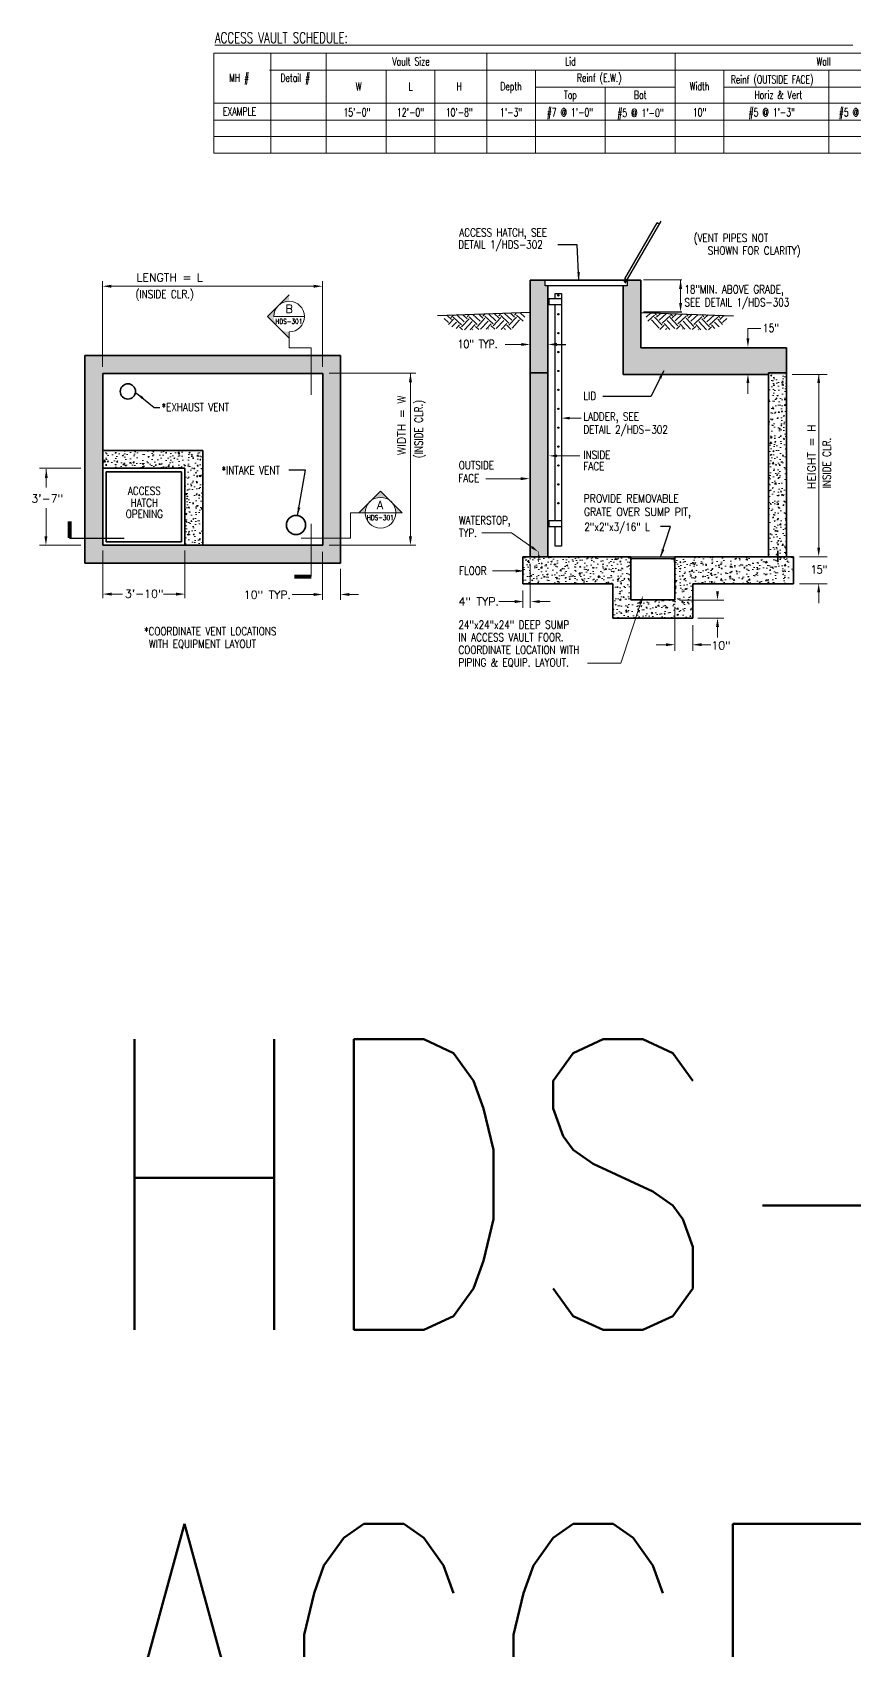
# Model space of a CAD drawing. Header units: inches. Extents: x -154 to 4403, y -620 to 1083.
# Drawn here: x 1966.9 to 2081.8, y 419.7 to 645.9 of the extents above; entities that cross this region are included whole.
import ezdxf
from ezdxf.enums import TextEntityAlignment as Align

# ---------------------------------------------------------------- set-up
doc = ezdxf.new("R2010")
doc.units = ezdxf.units.IN
doc.header["$MEASUREMENT"] = 0
for name, color, linetype in [('FH-TITLE', 151, 'Continuous'), ('HATCH1', 1, 'Continuous'), ('MU-DIMS', 7, 'Continuous'), ('MU-PART-NUMB', 7, 'Continuous'), ('MU-SCHD', 7, 'Continuous'), ('S-DETL-METL-LT', 7, 'Continuous'), ('S-DIMS', 141, 'Continuous')]:
    doc.layers.add(name, color=color, linetype=linetype)
for name, color, linetype, lineweight in [('S-CONC-HTCH', 251, 'Continuous', 15), ('S-DETL-CONC', 7, 'Continuous', 35), ('Text', 7, 'Continuous', 15)]:
    doc.layers.add(name, color=color, linetype=linetype, lineweight=lineweight)
doc.styles.add('3_32', font='romans.shx', dxfattribs={"width": 0.8})
doc.styles.add('RomanS', font='romans.shx')
doc.dimstyles.new('CEI1$7', dxfattribs={"dimtxt": 3, "dimasz": 5, "dimexe": 0.75, "dimexo": 1.5, "dimgap": 2, "dimtad": 1, "dimdec": 0, "dimzin": 3, "dimdsep": 46, "dimtxsty": 'RomanS', "dimcen": 0.09375, "dimdle": 0.03125, "dimclrd": 1, "dimclre": 256, "dimclrt": 2, "dimadec": 0, "dimazin": 0, "dimtfac": 1, "dimtdec": 0, "dimtmove": 0, "dimatfit": 3, "dimfxl": 0.75, "dimfrac": 2, "dimtolj": 1, "dimtzin": 0, "dimarcsym": 0})
pattern_1 = [(49.99999999999999, (1948.875881719612, 547.9632708519574), (1.793150456501884, -0.1568803374564878), [0.1875, -2.0625]), (355, (1948.875881719612, 547.9632708519574), (-0.3468783340325, 1.88048033425003), [0.15, -1.65]), (100.4514, (1949.025310919612, 547.9501975019574), (1.446273454285054, 1.723598855152384), [0.1593504749999999, -1.752855279999999]), (46.18420000000001, (1948.875881719612, 548.4632708519574), (2.668102621564111, -0.4137975358225452), [0.28125, -3.09375]), (96.6356, (1949.098223582112, 548.4287875844575), (2.336656763871758, 2.435294677251104), [0.2390257199999999, -2.629282499999999]), (351.1842, (1948.875881719612, 548.4632708519574), (2.336654862834068, 2.435296502313312), [0.225, -2.475]), (21, (1949.125881719612, 548.3382708519574), (1.492267630296154, -1.006547226663347), [0.1875, -2.0625]), (326.0000000000001, (1949.125881719612, 548.3382708519574), (0.6082883298039543, 1.812875112617133), [0.15, -1.65]), (71.4514, (1949.250237302113, 548.2543918369574), (2.100556571453725, 0.806326241774881), [0.159350475, -1.75285528]), (37.50000000000001, (1948.875881719612, 547.9632708519574), (0.03039963829322667, 0.8322346345782787), [0, -1.63, 0, -1.675, 0, -1.65625]), (7.499999999999999, (1948.875881719612, 547.9632708519574), (0.6576738436053715, 0.9860292797059006), [0, -0.955, 0, -1.5925, 0, -0.63125]), (327.5, (1948.318381719612, 547.9632708519574), (1.334556090431023, -0.0563871793359495), [0, -0.625, 0, -1.95, 0, -2.5875]), (317.5, (1948.068381719612, 547.9632708519574), (1.457965423355966, 0.2502624558307941), [0, -0.8125, 0, -1.295, 0, -1.8375])]

msp = doc.modelspace()

# ---------------------------------------------------------------- hatches: boundary and pattern name
at = {"layer": 'HATCH1', "lineweight": 15}
h = msp.add_hatch(dxfattribs=at)
h.set_pattern_fill('EARTH', color=253, scale=6.25, angle=42.99999999999998, style=0)
h.set_pattern_definition([(137, (2210.081350302766, 487.5652594050428), (-0.07711772118230095, 2.208362596377608), [1.5625, -1.5625]), (137, (2210.480958716865, 487.9937869645853), (-0.07711772118230095, 2.208362596377608), [1.5625, -1.5625]), (137, (2210.880567130964, 488.4223145241277), (-0.07711772118230095, 2.208362596377608), [1.5625, -1.5625]), (47.00000000000006, (2210.870927415816, 488.698359848675), (2.208362596377607, 0.07711772118230094), [1.5625, -1.5625]), (47.00000000000006, (2210.442399856273, 489.0979682627741), (2.208362596377607, 0.07711772118230094), [1.5625, -1.5625]), (47.00000000000006, (2210.013872296731, 489.4975766768732), (2.208362596377607, 0.07711772118230094), [1.5625, -1.5625])])
edge = h.paths.add_edge_path()
edge.add_spline(control_points=[(2035.995373556882, 606.7092263888221), (2035.735937446187, 605.9743890437906), (2035.011115009026, 603.9213726232301), (2031.064389521039, 604.6524243840804), (2028.027306477505, 604.0912425494462), (2025.075512767004, 604.5784090859491), (2024.489676750443, 605.8746595582654), (2024.297122675812, 606.3007144663476)], knot_values=[0, 0, 0, 0, 8.530529807535478, 23.83291743317652, 38.16381270795857, 49.21320635414814, 54.62308039600936, 54.62308039600936, 54.62308039600936, 54.62308039600936], degree=3, periodic=0)
edge.add_line((2024.297122675812, 606.3007144663476), (2035.995373556882, 606.7092263888221))
h = msp.add_hatch(dxfattribs=at)
h.set_pattern_fill('EARTH', color=253, scale=6.25, angle=42.99999999999998, style=0)
h.set_pattern_definition([(42.99999999999998, (1878.365885489759, 487.5652594050428), (0.07711772118230095, 2.208362596377608), [1.5625, -1.5625]), (42.99999999999998, (1877.96627707566, 487.9937869645853), (0.07711772118230095, 2.208362596377608), [1.5625, -1.5625]), (42.99999999999998, (1877.566668661561, 488.4223145241277), (0.07711772118230095, 2.208362596377608), [1.5625, -1.5625]), (132.9999999999999, (1877.576308376709, 488.698359848675), (-2.208362596377607, 0.07711772118230094), [1.5625, -1.5625]), (132.9999999999999, (1878.004835936252, 489.0979682627741), (-2.208362596377607, 0.07711772118230094), [1.5625, -1.5625]), (132.9999999999999, (1878.433363495794, 489.4975766768732), (-2.208362596377607, 0.07711772118230094), [1.5625, -1.5625])])
edge = h.paths.add_edge_path()
edge.add_spline(control_points=[(2052.451862235643, 606.7092263888221), (2052.711298346338, 605.9743890437906), (2053.4361207835, 603.9213726232301), (2057.382846271486, 604.6524243840804), (2060.41992931502, 604.0912425494462), (2063.371723025521, 604.5784090859491), (2063.957559042082, 605.8746595582654), (2064.150113116713, 606.3007144663476)], knot_values=[0, 0, 0, 0, 8.530529807535478, 23.83291743317652, 38.16381270795857, 49.21320635414814, 54.62308039600936, 54.62308039600936, 54.62308039600936, 54.62308039600936], degree=3, periodic=0)
edge.add_line((2064.150113116713, 606.3007144663476), (2052.451862235643, 606.7092263888221))
at = {"layer": 'S-CONC-HTCH', "linetype": 'Continuous', "lineweight": 15}
h = msp.add_hatch(dxfattribs=at)
h.set_pattern_fill('AR-CONC', color=256, scale=0.25, style=0)
h.set_pattern_definition([(49.99999999999999, (1886.064910400532, 214.0927406073002), (1.793150456501883, -0.1568803374564878), [0.1875, -2.0625]), (355, (1886.064910400532, 214.0927406073002), (-0.3468783340325, 1.88048033425003), [0.15, -1.65]), (100.4514, (1886.214339600532, 214.0796672573002), (1.446273454285054, 1.723598855152384), [0.1593504749999999, -1.752855279999999]), (46.1842, (1886.064910400532, 214.5927406073002), (2.668102621564111, -0.4137975358225452), [0.28125, -3.09375]), (96.6356, (1886.287252263032, 214.5582573398003), (2.336656763871758, 2.435294677251104), [0.2390257199999999, -2.629282499999999]), (351.1842, (1886.064910400532, 214.5927406073002), (2.336654862834068, 2.435296502313312), [0.225, -2.475]), (21, (1886.314910400532, 214.4677406073002), (1.492267630296154, -1.006547226663347), [0.1875, -2.0625]), (326.0000000000001, (1886.314910400532, 214.4677406073002), (0.6082883298039543, 1.812875112617133), [0.15, -1.65]), (71.4514, (1886.439265983032, 214.3838615923003), (2.100556571453725, 0.8063262417748809), [0.159350475, -1.75285528]), (37.50000000000001, (1886.064910400532, 214.0927406073002), (0.03039963829322667, 0.8322346345782786), [0, -1.63, 0, -1.675, 0, -1.65625]), (7.499999999999999, (1886.064910400532, 214.0927406073002), (0.6576738436053715, 0.9860292797059006), [0, -0.955, 0, -1.5925, 0, -0.63125]), (327.5, (1885.507410400532, 214.0927406073002), (1.334556090431023, -0.05638717933594944), [0, -0.625, 0, -1.95, 0, -2.5875]), (317.5, (1885.257410400532, 214.0927406073002), (1.457965423355966, 0.2502624558307941), [0, -0.8125, 0, -1.295, 0, -1.8375])])
h.paths.add_polyline_path([(2051.973422173935, 611.2534970636007), (2050.027069293548, 611.2534970636005), (2050.027069293548, 610.4409970636007), (2049.473422173935, 610.4409970636007), (2049.473422173935, 598.0496593763926), (2072.289193133946, 598.0496593763926), (2072.289193133946, 601.7996593763926), (2051.973422173935, 601.7996593763926)])
h.paths.add_polyline_path([(2038.97381361859, 610.4409970636005), (2038.57381361859, 610.4409970636005), (2038.57381361859, 611.2534970636005), (2036.47381361859, 611.2534970636005), (2036.47381361859, 572.5692385810173), (2037.660072800137, 572.5692385810173), (2037.660072800137, 572.7893025424794), (2037.748098384729, 572.7893025424794), (2037.748098384729, 572.5692385810173), (2038.97381361859, 572.5692385810173)])
h = msp.add_hatch(dxfattribs=at)
h.set_pattern_fill('AR-CONC', color=256, scale=0.25, style=0)
h.set_pattern_definition([(49.99999999999999, (1943.717843507241, 550.8305439242798), (1.793150456501884, -0.1568803374564878), [0.1875, -2.0625]), (355, (1943.717843507241, 550.8305439242798), (-0.3468783340325, 1.88048033425003), [0.15, -1.65]), (100.4514, (1943.867272707241, 550.8174705742798), (1.446273454285054, 1.723598855152384), [0.1593504749999999, -1.752855279999999]), (46.18420000000001, (1943.717843507241, 551.3305439242798), (2.668102621564111, -0.4137975358225452), [0.28125, -3.09375]), (96.6356, (1943.940185369741, 551.2960606567799), (2.336656763871758, 2.435294677251104), [0.2390257199999999, -2.629282499999999]), (351.1842, (1943.717843507241, 551.3305439242798), (2.336654862834068, 2.435296502313312), [0.225, -2.475]), (21, (1943.967843507241, 551.2055439242798), (1.492267630296154, -1.006547226663347), [0.1875, -2.0625]), (326.0000000000001, (1943.967843507241, 551.2055439242798), (0.6082883298039543, 1.812875112617133), [0.15, -1.65]), (71.4514, (1944.092199089741, 551.1216649092798), (2.100556571453725, 0.806326241774881), [0.159350475, -1.75285528]), (37.50000000000001, (1943.717843507241, 550.8305439242798), (0.03039963829322667, 0.8322346345782787), [0, -1.63, 0, -1.675, 0, -1.65625]), (7.499999999999999, (1943.717843507241, 550.8305439242798), (0.6576738436053715, 0.9860292797059006), [0, -0.955, 0, -1.5925, 0, -0.63125]), (327.5, (1943.160343507241, 550.8305439242798), (1.334556090431023, -0.0563871793359495), [0, -0.625, 0, -1.95, 0, -2.5875]), (317.5, (1942.910343507241, 550.8305439242798), (1.457965423355966, 0.2502624558307941), [0, -0.8125, 0, -1.295, 0, -1.8375])])
h.paths.add_polyline_path([(2006.342843507241, 574.200359921583), (1976.746414014952, 574.200359921583), (1976.746414014952, 575.2055439242798), (1974.246414014998, 575.2055439242798), (1974.246414014998, 571.700359921583), (2006.342843507241, 571.700359921583)])
h.paths.add_polyline_path([(1976.746414014952, 582.2458983523352), (1976.746414014998, 598.200359921583), (2006.342843507241, 598.200359921583), (2006.342843507241, 600.700359921583), (1974.246414014998, 600.700359921583), (1974.246414014998, 575.2055439242798), (1976.746414014952, 575.2055439242798)])
h.paths.add_polyline_path([(2009.996414014998, 600.700359921583), (2006.342843507241, 600.700359921583), (2006.342843507241, 598.200359921583), (2007.496414014998, 598.200359921583), (2007.496414014998, 575.2055439242798), (2009.996414014998, 575.2055439242798)])
h.paths.add_polyline_path([(2009.996414014998, 575.2055439242798), (2007.496414014998, 575.2055439242798), (2007.496414014998, 574.200359921583), (2006.342843507241, 574.200359921583), (2006.342843507241, 571.700359921583), (2009.996414014998, 571.700359921583)])
at = {"layer": 'S-CONC-HTCH', "linetype": 'Continuous'}
h = msp.add_hatch(dxfattribs=at)
h.set_pattern_fill('AR-CONC', color=256, scale=0.25, style=0)
h.set_pattern_definition(pattern_1)
h.paths.add_polyline_path([(2072.289193133946, 598.0496593763926), (2069.789193133946, 598.0496593763926), (2069.789193133946, 572.5692385810173), (2071.039642196016, 572.5692385810173), (2071.039642196016, 573.3642264829707), (2071.127667780608, 573.3642264829707), (2071.127667780608, 572.5692385810173), (2071.549704825642, 572.5692385810173), (2072.289193133946, 572.5692385810173)])
at = {"layer": 'S-CONC-HTCH', "linetype": 'Continuous', "lineweight": 15}
h = msp.add_hatch(dxfattribs=at)
h.set_pattern_fill('AR-CONC', color=256, scale=0.25, style=0)
h.set_pattern_definition([(49.99999999999999, (1880.90687218816, 216.9600136796226), (1.793150456501883, -0.1568803374564878), [0.1875, -2.0625]), (355, (1880.90687218816, 216.9600136796226), (-0.3468783340325, 1.88048033425003), [0.15, -1.65]), (100.4514, (1881.05630138816, 216.9469403296226), (1.446273454285054, 1.723598855152384), [0.1593504749999999, -1.752855279999999]), (46.1842, (1880.90687218816, 217.4600136796226), (2.668102621564111, -0.4137975358225452), [0.28125, -3.09375]), (96.6356, (1881.12921405066, 217.4255304121227), (2.336656763871758, 2.435294677251104), [0.2390257199999999, -2.629282499999999]), (351.1842, (1880.90687218816, 217.4600136796226), (2.336654862834068, 2.435296502313312), [0.225, -2.475]), (21, (1881.15687218816, 217.3350136796226), (1.492267630296154, -1.006547226663347), [0.1875, -2.0625]), (326.0000000000001, (1881.15687218816, 217.3350136796226), (0.6082883298039543, 1.812875112617133), [0.15, -1.65]), (71.4514, (1881.28122777066, 217.2511346646227), (2.100556571453725, 0.8063262417748809), [0.159350475, -1.75285528]), (37.50000000000001, (1880.90687218816, 216.9600136796226), (0.03039963829322667, 0.8322346345782786), [0, -1.63, 0, -1.675, 0, -1.65625]), (7.499999999999999, (1880.90687218816, 216.9600136796226), (0.6576738436053715, 0.9860292797059006), [0, -0.955, 0, -1.5925, 0, -0.63125]), (327.5, (1880.34937218816, 216.9600136796226), (1.334556090431023, -0.05638717933594944), [0, -0.625, 0, -1.95, 0, -2.5875]), (317.5, (1880.09937218816, 216.9600136796226), (1.457965423355966, 0.2502624558307941), [0, -0.8125, 0, -1.295, 0, -1.8375])])
h.paths.add_polyline_path([(1990.746414015244, 587.4503599217794), (1976.746414014998, 587.4503599217794), (1976.746414014998, 584.9503599217794), (1988.246414015244, 584.9503599217794), (1988.246414015244, 574.200359921583), (1990.746414015244, 574.200359921583)])
at = {"layer": 'S-CONC-HTCH', "linetype": 'Continuous'}
h = msp.add_hatch(dxfattribs=at)
h.set_pattern_fill('AR-CONC', color=256, scale=0.25, style=0)
h.set_pattern_definition(pattern_1)
h.paths.add_polyline_path([(2050.537297179631, 572.5692385810173), (2035.474621368512, 572.5692385810173), (2035.474621368512, 568.8192385810173), (2048.037297179631, 568.8192385810173), (2048.037297179631, 564.0297032934398), (2059.199088100221, 564.0297032934398), (2059.199088100221, 568.8192385810173), (2073.289193133946, 568.8192385810173), (2073.289193133946, 572.5692385810173), (2072.804960671468, 572.5692385810173), (2071.127667780608, 572.5692385810173), (2071.127667780608, 571.8642264829707), (2071.039642196016, 571.8642264829707), (2071.039642196016, 572.5692385810173), (2069.789193133946, 572.5692385810173), (2056.699088100221, 572.5692385810173), (2056.699088100221, 566.5603521273581), (2050.537297179631, 566.5603521273581)])
at = {"layer": 'Text', "linetype": 'Continuous'}
h = msp.add_hatch(color=256, dxfattribs=at)
edge = h.paths.add_edge_path()
edge.add_arc((2002.798600563817, 606.157248982694), 2.145159989003268, 90.00000000000102, 270.000000000001, ccw=False)
edge.add_line((2002.798600563817, 608.3024089716973), (2002.798600563817, 609.1909633326027))
edge.add_line((2002.798600563817, 609.1909633326026), (1999.764886213908, 606.1572489826939))
edge.add_line((1999.764886213908, 606.1572489826939), (2002.798600563817, 603.1235346327853))
edge.add_line((2002.798600563817, 603.1235346327854), (2002.798600563817, 604.0120889936908))
h = msp.add_hatch(color=256, dxfattribs=at)
edge = h.paths.add_edge_path()
edge.add_arc((2015.571125920643, 578.7457334263877), 2.145159989003268, 0, 180, ccw=False)
edge.add_line((2017.716285909646, 578.7457334263877), (2018.604840270551, 578.7457334263877))
edge.add_line((2018.604840270551, 578.7457334263877), (2015.571125920643, 581.7794477762963))
edge.add_line((2015.571125920643, 581.7794477762963), (2012.537411570734, 578.7457334263877))
edge.add_line((2012.537411570734, 578.7457334263877), (2013.425965931639, 578.7457334263877))

# ---------------------------------------------------------------- linework, layer by layer
at = {"layer": 'HATCH1', "color": 253}
for p, q in [((2036.47381361859, 606.7259338839326), (2023.535485294761, 606.2741175029275)), ((2051.973422173935, 606.7259338839326), (2064.911750497764, 606.2741175029275))]:
    msp.add_line(p, q, dxfattribs=at)
at = {"layer": 'MU-DIMS', "lineweight": 15}
for p, q in [((2002.798600563817, 601.7735371100384), (2002.798600563817, 603.1235346327854)), ((2005.885239862742, 601.7735371100384), (2002.798600563817, 601.7735371100384)), ((2005.885239862742, 595.200359921583), (2005.885239862742, 601.7735371100384)), ((2005.885239862742, 569.8275875444473), (2005.885239862742, 577.200359921583)), ((2011.381866546361, 575.2055439242797), (2011.381866546361, 578.7457334263878)), ((2004.496414014998, 575.2055439242798), (2011.381866546361, 575.2055439242797))]:
    msp.add_line(p, q, dxfattribs=at)
at = {"layer": 'MU-DIMS'}
msp.add_line((1972.119590307538, 575.2055439242798), (1979.746414014998, 575.2055439242798), dxfattribs=at)
at = {"layer": 'MU-DIMS', "const_width": 0.5625}
for points in [[(1972.119590307538, 575.2055439242798), (1972.119590307538, 577.5516078936444)], [(2005.885239862742, 569.8275875444473), (2003.539175893377, 569.8275875444473)]]:
    msp.add_lwpolyline(points, dxfattribs=at)
at = {"layer": 'MU-PART-NUMB', "lineweight": 15}
for p, q in [((1976.720495396516, 599.1194371220649), (1976.720495396516, 611.1217592782582)), ((2007.470495396516, 599.1194371220649), (2007.470495396516, 611.1217592782582)), ((2052.338728004947, 611.2764663799906), (2057.69448801589, 611.2764663799906)), ((2057.50698801589, 611.2764663799906), (2057.50698801589, 607.5034970636007)), ((1977.970495396516, 610.3902323460038), (2006.220495396516, 610.3902323460038)), ((2066.921852995265, 604.5034940230398), (2068.732036122001, 604.5034940230398)), ((2066.921852995265, 602.2850256054232), (2066.921852995265, 604.5034940230398)), ((2035.235161062192, 602.260023578503), (2032.988811529456, 602.260023578503)), ((2008.41549121548, 598.2262785400658), (2020.48925127957, 598.2262785400658)), ((2019.757724347315, 575.450359921583), (2019.757724347315, 598.2262785400658)), ((2066.921852995265, 595.3801627965347), (2066.921852995265, 597.5986312141512)), ((2073.108487192663, 598.0496593763926), (2078.010258975902, 598.0496593763926)), ((2073.108487192663, 598.0496593763926), (2078.010258975902, 598.0496593763926)), ((2076.810379899558, 573.8787597148181), (2076.810379899558, 598.1091805101934)), ((2076.810379899558, 596.8591805101934), (2076.810379899558, 595.6091805101934)), ((1973.688666958919, 584.9503599217794), (1967.920196537597, 584.9503599217794)), ((1968.871342613846, 582.250432325736), (1968.871342613846, 584.8318978776869)), ((2035.160963433986, 583.5023427490864), (2030.304181338874, 583.5023427490864)), ((1968.871342613846, 575.1812101623975), (1968.871342613846, 579.3979413948367)), ((2076.810379899558, 573.8787597148181), (2076.810379899558, 575.1287597148181)), ((1973.688666958919, 574.200359921583), (1967.920196537597, 574.200359921583)), ((1976.746414014998, 573.4579301346015), (1976.746414014998, 566.8153957786793)), ((1988.246414015244, 573.4579301346015), (1988.246414015244, 566.8153957786793)), ((2007.486801614834, 573.2813329893286), (2007.486801614834, 566.587203371387)), ((2008.41549121548, 574.200359921583), (2020.48925127957, 574.200359921583)), ((2074.108487192663, 572.5692385810173), (2078.010258975902, 572.5692385810173)), ((2074.108487192663, 572.5692385810173), (2078.010258975902, 572.5692385810173)), ((2009.987780227086, 570.887098512492), (2009.987780227086, 566.587203371387)), ((2034.444485436338, 570.6107758127245), (2031.244564413052, 570.6107758127245)), ((2036.475210892167, 571.6113877016824), (2036.475210892167, 565.4433476535883)), ((2035.476018642089, 567.8613877016824), (2035.476018642089, 565.4433476535883)), ((2074.108487192663, 568.7962689506214), (2078.010258975902, 568.7962689506214)), ((2076.810379899558, 568.3455324569143), (2076.810379899558, 566.1270640392979)), ((1979.503200071729, 567.3703255656608), (1977.765875956689, 567.3703255656608)), ((1986.996414015244, 567.3703255656608), (1985.259089900204, 567.3703255656608)), ((2006.236801614834, 567.3187303036414), (2003.225715851799, 567.3187303036414)), ((2011.237780227086, 567.3187303036414), (2012.487780227086, 567.3187303036414)), ((2034.330198284277, 566.3316019633139), (2032.11172986666, 566.3316019633139)), ((2039.292848877336, 566.3316019633139), (2037.07438045972, 566.3316019633139)), ((2051.907228390608, 566.0705779748633), (2049.144107143434, 557.7133820952874)), ((2056.699088100221, 565.6025012480231), (2056.699088100221, 559.434461199929)), ((2057.370407505771, 566.5297032934398), (2063.538447553865, 566.5297032934398)), ((2059.934764307522, 564.0297032934398), (2063.538447553865, 564.0297032934398)), ((2062.667556517838, 563.5194453519258), (2062.667556517838, 561.3009769343093)), ((2059.199088100221, 563.0381444462728), (2059.199088100221, 559.434461199929)), ((2054.076119554619, 560.3053522359567), (2056.294587972235, 560.3053522359567)), ((2059.495153310629, 560.3053522359567), (2061.713621728245, 560.3053522359567)), ((2049.144107143434, 557.7133820952874), (2044.490350395918, 557.7133820952874))]:
    msp.add_line(p, q, dxfattribs=at)
at = {"layer": 'MU-PART-NUMB'}
for p, q in [((2052.338335798592, 606.807435219624), (2057.69448801589, 606.807435219624)), ((2040.22381361859, 602.260023578503), (2041.47381361859, 602.260023578503))]:
    msp.add_line(p, q, dxfattribs=at)
at = {"layer": 'MU-PART-NUMB', "lineweight": 15}
for points in [[(2041.991363687059, 591.9649865900942), (2043.631212701201, 591.9649865900942)], [(2040.239697417062, 586.6905959692), (2043.40597982588, 586.6905959692)], [(2036.735798442626, 573.9218655130232), (2033.897982557061, 575.9183885624038), (2029.725333986145, 575.9183885624038)]]:
    msp.add_lwpolyline(points, dxfattribs=at)
for points in [[(1977.970495396516, 610.1818990126706), (1977.970495396516, 610.5985656793372), (1976.720495396516, 610.3902323460038)], [(2006.220495396516, 610.5985656793372), (2006.220495396516, 610.1818990126706), (2007.470495396516, 610.3902323460038)], [(2057.298654682557, 610.0264663799906), (2057.715321349224, 610.0264663799906), (2057.50698801589, 611.2764663799906)], [(2066.713519661932, 603.1321498265831), (2067.130186328599, 603.1321498265831), (2066.921852995265, 601.8821498265831)], [(2019.549391013982, 596.9762785400658), (2019.966057680649, 596.9762785400658), (2019.757724347315, 598.2262785400658)], [(2066.713519661932, 596.8591805101934), (2067.130186328599, 596.8591805101934), (2066.921852995265, 598.1091805101934)], [(2076.602046566225, 596.8591805101934), (2077.018713232892, 596.8591805101934), (2076.810379899558, 598.1091805101934)], [(2076.602046566225, 596.8591805101934), (2077.018713232892, 596.8591805101934), (2076.810379899558, 598.1091805101934)], [(1968.663009280513, 583.5818978776869), (1969.07967594718, 583.5818978776869), (1968.871342613846, 584.8318978776869)], [(1968.605091121132, 575.450359921583), (1969.021757787799, 575.450359921583), (1968.813424454465, 574.200359921583)], [(2019.549391013982, 575.450359921583), (2019.966057680649, 575.450359921583), (2019.757724347315, 574.200359921583)], [(2076.602046566225, 573.8787597148181), (2077.018713232892, 573.8787597148181), (2076.810379899558, 572.6287597148181)], [(2076.602046566225, 573.8787597148181), (2077.018713232892, 573.8787597148181), (2076.810379899558, 572.6287597148181)], [(2062.459223184504, 567.7811005670166), (2062.875889851171, 567.7811005670166), (2062.667556517838, 566.5311005670166)], [(2076.602046566225, 567.6057903984283), (2077.018713232892, 567.6057903984283), (2076.810379899558, 568.8557903984283)], [(1977.996414014998, 567.578658898994), (1977.996414014998, 567.1619922323274), (1976.746414014998, 567.3703255656608)], [(1986.996414015244, 567.578658898994), (1986.996414015244, 567.1619922323274), (1988.246414015244, 567.3703255656608)], [(2006.236801614834, 567.5270636369746), (2006.236801614834, 567.110396970308), (2007.486801614834, 567.3187303036414)], [(2011.237780227086, 567.5270636369746), (2011.237780227086, 567.110396970308), (2009.987780227086, 567.3187303036414)], [(2034.330198284277, 566.5399352966473), (2034.330198284277, 566.1232686299807), (2035.580198284277, 566.3316019633139)], [(2037.830787807932, 566.5399352966473), (2037.830787807932, 566.1232686299807), (2036.580787807932, 566.3316019633139)], [(2062.459223184504, 562.7797032934398), (2062.875889851171, 562.7797032934398), (2062.667556517838, 564.0297032934398)], [(2055.447690826645, 560.51368556929), (2055.447690826645, 560.0970189026234), (2056.697690826645, 560.3053522359567)], [(2060.449088100221, 560.51368556929), (2060.449088100221, 560.0970189026234), (2059.199088100221, 560.3053522359567)]]:
    msp.add_solid(points, dxfattribs=at)
at = {"layer": 'MU-PART-NUMB'}
for points in [[(2057.298654682557, 608.057435219624), (2057.715321349224, 608.057435219624), (2057.50698801589, 606.807435219624)], [(2035.235161062192, 602.4683569118363), (2035.235161062192, 602.0516902451697), (2036.485161062192, 602.260023578503)], [(2040.22381361859, 602.4683569118363), (2040.22381361859, 602.0516902451697), (2038.97381361859, 602.260023578503)], [(2041.991363687059, 591.7774865900942), (2040.866363687059, 591.9649865900942), (2041.991363687059, 592.1524865900942)], [(2040.239697417062, 586.5030959692), (2039.114697417062, 586.6905959692), (2040.239697417062, 586.8780959692)], [(2035.160963433986, 583.7106760824197), (2036.410963433986, 583.5023427490864), (2035.160963433986, 583.2940094157531)], [(2036.84368688496, 574.0752158766056), (2037.65590062412, 573.274534859022), (2036.627910000293, 573.7685151494409)], [(2034.444485436338, 570.8191091460578), (2034.444485436338, 570.4024424793911), (2035.694485436338, 570.6107758127245)], [(2051.729206306747, 566.1294370239357), (2052.260382685043, 567.1387104780308), (2052.08525047447, 566.011718925791)]]:
    msp.add_solid(points, dxfattribs=at)
at = {"layer": 'MU-SCHD', "lineweight": 20}
for p, q in [((1992.289750873306, 642.9635955886499), (2116.288732568976, 642.9635955886499)), ((1992.289750873306, 629.012774562925), (1992.289750873306, 642.9635955886497)), ((2030.415492104703, 642.9635955886497), (2030.415492104703, 629.012774562925)), ((2056.755475086114, 642.9635955886497), (2056.755475086114, 629.012774562925)), ((2000.0378893915, 640.594203502701), (2116.288732568976, 640.594203502701)), ((2016.362878081498, 640.5942035027009), (2016.362878081498, 629.012774562925)), ((2023.176338764911, 640.5942035027009), (2023.176338764911, 629.012774562925)), ((2037.228952788116, 640.594203502702), (2037.228952788116, 629.012774562925)), ((2063.56893576946, 640.594203502702), (2063.56893576946, 629.012774562925)), ((2078.213827493025, 640.594203502702), (2078.213827493025, 629.012774562925)), ((2037.228952788116, 638.2216641895645), (2056.755475086114, 638.2216641895646)), ((2046.992213937115, 638.2216641895645), (2046.992213937115, 629.012774562925)), ((2063.56893576946, 638.2216641895645), (2097.740349791022, 638.2216641895645)), ((1992.289750873306, 635.9881850757874), (2116.288732568976, 635.9881850757874)), ((2000.224328758083, 635.863252350179), (2000.224328758083, 629.012774562925)), ((2007.964180798553, 635.863252350179), (2007.964180798553, 629.012774562925)), ((1992.289750873306, 633.5936411683887), (2116.288732568976, 633.5936411683888)), ((1992.289750873306, 631.3032078656527), (2116.288732568976, 631.3032078656527)), ((1992.289750873306, 631.3032078656527), (2116.288732568976, 631.3032078656527)), ((1992.289750873306, 629.012774562925), (2116.288732568976, 629.012774562925))]:
    msp.add_line(p, q, dxfattribs=at)
for points in [[(1992.289750873306, 642.9635955886497), (2116.288732568976, 642.9635955886497)], [(2000.224328758083, 642.9635955886497), (2000.224328758083, 635.9881850757872)], [(2007.964180798553, 642.9635955886497), (2007.964180798553, 635.9881850757872)]]:
    msp.add_lwpolyline(points, dxfattribs=at)
at = {"layer": 'S-DETL-CONC'}
for p, q in [((2051.973422173935, 611.2534970636007), (2036.47381361859, 611.2534970636005)), ((2036.47381361859, 572.5692385810173), (2036.47381361859, 611.2534970636005)), ((2051.973422173935, 611.2534970636007), (2051.973422173935, 601.7996593763926)), ((2038.97381361859, 572.5692385810173), (2038.97381361859, 610.4409970636005)), ((2049.473422173935, 610.4409970636007), (2049.473422173935, 598.0496593763926)), ((2051.973422173935, 601.7996593763926), (2072.289193133946, 601.7996593763926)), ((2072.289193133946, 572.5692385810173), (2072.289193133946, 601.7996593763926)), ((2036.47381361859, 598.2996593763926), (2038.97381361859, 598.2996593763926)), ((2049.473422173935, 598.0496593763926), (2069.789193133946, 598.0496593763926)), ((2069.789193133946, 572.5692385810173), (2069.789193133946, 598.2996593763926)), ((2069.789193133946, 598.2996593763926), (2072.289193133946, 598.2996593763926)), ((1976.746414014952, 587.4503599217794), (1990.746414015244, 587.4503599217794)), ((1976.746414014952, 584.9503599217794), (1988.246414015244, 584.9503599217794)), ((2050.537297179631, 572.5692385810173), (2035.474621368512, 572.5692385810173)), ((2035.474621368512, 572.5692385810173), (2035.474621368512, 568.8192385810173)), ((2037.213301926986, 572.5692385810173), (2038.97381361859, 572.5692385810173)), ((2050.537297179631, 566.5603521273581), (2050.537297179631, 572.5692385810173)), ((2071.039642196016, 572.5692385810173), (2056.699088100221, 572.5692385810173)), ((2056.699088100221, 572.5692385810173), (2056.699088100221, 566.5603521273581)), ((2071.039642196016, 572.5692385810173), (2069.789193133946, 572.5692385810173)), ((2073.289193133946, 572.5692385810173), (2071.127667780608, 572.5692385810173)), ((2071.549704825642, 572.5692385810173), (2071.127667780608, 572.5692385810173)), ((2073.289193133946, 568.8192385810173), (2073.289193133946, 572.5692385810173)), ((2048.037297179631, 568.8192385810173), (2035.474621368512, 568.8192385810173)), ((2048.037297179631, 564.0297032934398), (2048.037297179631, 568.8192385810173)), ((2073.289193133946, 568.8192385810173), (2059.199088100221, 568.8192385810173)), ((2059.199088100221, 568.8192385810173), (2059.199088100221, 564.0297032934398)), ((2056.699088100221, 566.5603521273581), (2050.537297179631, 566.5603521273581)), ((2048.037297179631, 564.0297032934398), (2059.199088100221, 564.0297032934398))]:
    msp.add_line(p, q, dxfattribs=at)
at = {"layer": 'S-DETL-CONC', "ltscale": 25.4}
for p, q in [((1974.246414014998, 600.700359921583), (2009.996414014998, 600.700359921583)), ((1974.246414014998, 600.700359921583), (1974.246414014998, 571.700359921583)), ((2009.996414014998, 600.700359921583), (2009.996414014998, 571.700359921583)), ((1976.746414014998, 598.200359921583), (2007.496414014998, 598.200359921583)), ((1976.746414014998, 598.200359921583), (1976.746414014998, 574.200359921583)), ((2007.496414014998, 598.200359921583), (2007.496414014998, 574.200359921583)), ((1990.746414015244, 587.4503599217794), (1990.746414015244, 574.200359921583)), ((1977.246609737403, 584.450164199329), (1987.746218292793, 584.450164199329)), ((1977.246609737403, 584.450164199329), (1977.246609737402, 574.7005556440333)), ((1987.746218292793, 584.450164199329), (1987.746218292793, 574.7005556440334)), ((1988.246414015244, 584.9503599217794), (1988.246414015244, 574.200359921583)), ((1977.246609737402, 574.7005556440333), (1987.746218292793, 574.7005556440334)), ((1976.746414014998, 574.200359921583), (2007.496414014998, 574.200359921583)), ((1974.246414014998, 571.700359921583), (2009.996414014998, 571.700359921583))]:
    msp.add_line(p, q, dxfattribs=at)
at = {"layer": 'S-DETL-CONC'}
for centre, radius in [((1980.275178354996, 595.6964892577835), 1.0625), ((2003.76708816175, 577.0319397439853), 1.337988885638353)]:
    msp.add_circle(centre, radius, dxfattribs=at)
at = {"layer": 'S-DETL-METL-LT', "lineweight": 25}
for p, q in [((2049.722471023435, 611.4117582477147), (2054.239899272637, 619.2361734948795)), ((2049.778911466091, 610.8420708912374), (2054.778911466091, 619.5023249290819)), ((2054.528911466091, 619.0693122271896), (2054.239899272637, 619.2361734948795)), ((2038.57381361859, 610.4409970636005), (2038.57381361859, 611.2534970636005)), ((2050.027069293548, 611.2534970636007), (2050.027069293548, 610.4409970636007)), ((2050.027069293548, 610.4409970636007), (2038.57381361859, 610.4409970636005)), ((2038.97381361859, 608.6743474353697), (2040.866363687059, 608.6743474353697)), ((2039.986107841372, 608.6743474353697), (2039.986107841372, 609.3891381168438)), ((2039.986107841372, 609.3891381168438), (2040.866363687059, 609.3891381168438)), ((2040.866363687059, 609.3891381168438), (2040.866363687059, 574.0692385810173)), ((2040.866363687059, 608.6743474353697), (2040.866363687059, 607.7940915895564)), ((2040.866363687059, 607.7940915895564), (2038.97381361859, 607.7940915895564)), ((2039.986107841372, 577.6585798979293), (2039.986107841372, 607.7940915895564)), ((2040.866363687059, 574.0692385810173), (2039.986107841372, 574.0692385810173)), ((2050.537297179631, 572.5692385810173), (2056.699088100221, 572.5692385810173)), ((2050.537297179631, 572.3465749854688), (2056.699088100221, 572.3465749854688)), ((2050.584172179631, 571.8465749854688), (2050.584172179631, 572.2246999854688)), ((2051.037297179631, 572.2996999854688), (2050.659172179631, 572.2996999854688)), ((2051.037297179631, 572.3465749854688), (2051.037297179631, 572.2996999854688)), ((2056.199088100221, 572.3465749854688), (2056.199088100221, 572.2996999854688)), ((2056.199088100221, 572.2996999854688), (2056.577213100221, 572.2996999854688)), ((2056.652213100221, 571.8465749854688), (2056.652213100221, 572.2246999854688)), ((2050.537297179631, 571.8465749854688), (2050.584172179631, 571.8465749854688)), ((2056.699088100221, 571.8465749854688), (2056.652213100221, 571.8465749854688))]:
    msp.add_line(p, q, dxfattribs=at)
at = {"layer": 'S-DETL-METL-LT'}
for p, q in [((2049.993103962117, 611.2555082477147), (2049.722471023435, 611.4117582477147)), ((2038.97381361859, 607.7940915895564), (2038.97381361859, 608.6743474353697)), ((2071.127667780608, 573.3642264829707), (2071.039642196016, 573.3642264829707)), ((2071.039642196016, 573.3642264829707), (2071.039642196016, 571.8642264829707)), ((2071.127667780608, 571.8642264829707), (2071.127667780608, 573.3642264829707)), ((2071.127667780608, 571.8642264829707), (2071.039642196016, 571.8642264829707))]:
    msp.add_line(p, q, dxfattribs=at)
for points in [[(2038.97381361859, 608.6743474353697), (2039.088246878564, 608.6743474353697), (2039.088246878564, 607.7940915895564), (2038.97381361859, 607.7940915895564)], [(2038.97381361859, 577.6585798979293), (2039.088246878564, 577.6585798979293), (2039.088246878564, 576.778324052116), (2038.97381361859, 576.778324052116)], [(2037.660072800137, 572.5692385810173), (2037.748098384729, 572.5692385810173), (2037.748098384729, 572.7893025424794), (2037.660072800137, 572.7893025424794)]]:
    msp.add_lwpolyline(points, close=True, dxfattribs=at)
at = {"layer": 'S-DETL-METL-LT', "lineweight": 25}
msp.add_lwpolyline([(2038.97381361859, 577.6585798979293), (2040.866363687059, 577.6585798979293), (2040.866363687059, 576.778324052116), (2038.97381361859, 576.778324052116)], close=True, dxfattribs=at)
msp.add_lwpolyline([(2039.986107841372, 574.0692385810173), (2039.986107841372, 576.778324052116)], dxfattribs=at)
at = {"layer": 'S-DETL-METL-LT', "const_width": 0.09375, "flags": 128}
for points in [[(2037.697793752782, 573.3449601997484), (2037.697793752782, 571.8446427069712)], [(2071.083654988312, 573.3642264829707), (2071.083654988312, 571.8639089901935)]]:
    msp.add_lwpolyline(points, dxfattribs=at)
at = {"layer": 'S-DETL-METL-LT', "lineweight": 25}
for centre, radius in [((2049.778911466091, 611.0882164967466), 0.125), ((2040.4262357641, 609.1144753582765), 0.0880255845814706), ((2040.4262357641, 606.4737078208476), 0.0880255845814706), ((2040.4262357641, 603.8329402833957), 0.0880255845814706), ((2040.4262357641, 601.1921727459438), 0.0880255845814706), ((2040.4262357641, 598.5514052085092), 0.0880255845814706), ((2040.4262357641, 595.9106376710572), 0.0880255845814706), ((2040.4262357641, 593.2698701336052), 0.0880255845814706), ((2040.4262357641, 590.6291025961532), 0.0880255845814706), ((2040.4262357641, 587.9883350587186), 0.0880255845814706), ((2040.4262357641, 585.3475675212666), 0.0880255845814706), ((2040.4262357641, 582.7067999838146), 0.0880255845814706), ((2040.4262357641, 580.0660324463626), 0.0880255845814706)]:
    msp.add_circle(centre, radius, dxfattribs=at)
for centre, start, end in [((2050.659172179631, 572.2246999854688), 90, 180), ((2056.577213100221, 572.2246999854688), 0, 90)]:
    msp.add_arc(centre, 0.075, start, end, dxfattribs=at)
at = {"layer": 'S-DETL-METL-LT'}
msp.add_solid([(2037.664058728656, 572.7893025424794), (2037.752084313247, 572.7893025424794), (2037.664058728656, 572.5692385810231), (2037.752084313247, 572.5692385810231)], dxfattribs=at)
at = {"layer": 'S-DIMS', "lineweight": 25}
msp.add_line((2050.912297179631, 572.5692385810173), (2053.682762714896, 572.5692385810173), dxfattribs=at)
at = {"layer": 'Text', "linetype": 'Continuous'}
for p, q in [((2002.798600563817, 609.1909633326026), (1999.764886213908, 606.1572489826939)), ((2002.798600563817, 603.1235346327854), (1999.764886213908, 606.1572489826939)), ((2000.653440574813, 606.157248982694), (2004.94376055282, 606.157248982694)), ((2002.798600563817, 603.1235346327854), (2002.798600563817, 604.0120889936907)), ((2012.537411570734, 578.7457334263877), (2015.571125920643, 581.7794477762963)), ((2018.604840270551, 578.7457334263877), (2015.571125920643, 581.7794477762963)), ((2011.381866546361, 578.7457334263878), (2012.537411570734, 578.7457334263877)), ((2012.537411570734, 578.7457334263877), (2013.425965931639, 578.7457334263877)), ((2013.425965931639, 578.7457334263877), (2017.716285909646, 578.7457334263877)), ((2017.716285909646, 578.7457334263877), (2018.604840270551, 578.7457334263877))]:
    msp.add_line(p, q, dxfattribs=at)
for centre, start, end in [((2002.798600563817, 606.157248982694), 0, 180), ((2002.798600563817, 606.157248982694), 270, 90), ((2015.571125920643, 578.7457334263877), 0, 180), ((2015.571125920643, 578.7457334263877), 180, 0)]:
    msp.add_arc(centre, 2.145159989003268, start, end, dxfattribs=at)

# ---------------------------------------------------------------- texts
at = {"layer": 'FH-TITLE', "insert": (1975.632609280016, 505.1728650059044), "char_height": 40.63359269751226, "attachment_point": 1, "style": '3_32'}
msp.add_mtext_dynamic_manual_height_columns('HDS-301\\PACCESS VAULT SCHEDULE AND DTL', width=244.6427489246835, gutter_width=0.46875, heights=[0], dxfattribs=at)
at = {"layer": 'MU-PART-NUMB', "lineweight": 20, "style": 'RomanS'}
for s, height, width, p in [('%%UACCESS VAULT SCHEDULE:                                                                                                  ', 1.5000000000075, 0.7, (1992.419825323775, 644.3708638867599)), ('Reinf (E.W.)', 1.125000000568127, 0.7, (2043.026819792909, 638.9611212313607)), ('Reinf (OUTSIDE FACE)', 1.125000000568127, 0.7, (2064.532616591765, 638.7362008086693)), ('ACCESS HATCH, SEE', 1.125, 0.8, (2026.580313279718, 617.3409103784661)), ('DETAIL 1/HDS-302', 1.125, 0.8, (2026.440699187402, 615.6623233742232)), ('(INSIDE CLR.)', 1.125, 0.8, (1981.343825077551, 608.7265180087358)), ('SEE DETAIL 1/HDS-303', 1.125, 0.8, (2058.040431090365, 607.5837521380108)), ('18"MIN. ABOVE GRADE,', 1.125, 0.8, (2058.040431090365, 609.4024949458365)), ('LID', 1.125, 0.8, (2043.929646235329, 594.5137109040106)), ('*EXHAUST VENT', 1.125, 0.8, (1984.992942360875, 592.935201904176)), ('LADDER, SEE', 1.125, 0.8, (2043.929646235329, 591.6158331901743)), ('DETAIL 2/HDS-302', 1.125, 0.8, (2043.929646235329, 589.810924199496)), ('OUTSIDE', 1.125, 0.8, (2026.503861145619, 584.8202864847957)), ('INSIDE', 1.125, 0.8, (2043.927292969772, 586.267992285351)), ('FACE', 1.125, 0.8, (2043.927292969772, 584.679375943294)), ('*INTAKE VENT', 1.125, 0.8, (1993.372381018859, 584.1091973584901)), ('FACE', 1.125, 0.8, (2026.437856410139, 583.0205498840572)), ('WATERSTOP,', 1.125, 0.8, (2026.542221677536, 577.1215958877945)), ('2"x2"x3/16" L', 1.125, 0.8, (2044.059849294717, 576.2011206321912)), ('TYP.', 1.125, 0.8, (2026.542221677536, 575.3673616638646)), ('FLOOR', 1.125, 0.8, (2026.542221677536, 570.0891420669896)), ('24"x24"x24" DEEP SUMP', 1.125, 0.8, (2026.46873095775, 562.5382199196404)), ('*COORDINATE VENT LOCATIONS', 1.125, 0.8, (1982.544897677118, 561.6220841242753)), ('WITH EQUIPMENT LAYOUT', 1.125, 0.8, (1983.217019573235, 559.8551398076991)), ('IN ACCESS VAULT FOOR.', 1.125, 0.8, (2026.46873095775, 560.7712756030642)), ('COORDINATE LOCATION WITH', 1.125, 0.8, (2026.46873095775, 559.0247875570453)), ('PIPING & EQUIP. LAYOUT.', 1.125, 0.8, (2026.46873095775, 557.2578432404691))]:
    msp.add_text(s, height=height, dxfattribs=dict(at, width=width)).set_placement(p)
for s, height, width, p in [('Vault Size', 1.125000000568127, 0.7, (2019.83361938077, 641.2515545340887)), ('Lid', 1.125000000568127, 0.7, (2042.110583362549, 641.2515545340887)), ('Wall', 1.125000000568127, 0.7, (2077.502425662428, 641.2515545340887)), ('MH #', 1.125000000568127, 0.7, (1995.823727509596, 638.9611212313607)), ('Detail #', 1.125000000568127, 0.7, (2003.660942472187, 638.9611212313607)), (' W', 1.125000000568127, 0.7, (2012.252094587027, 637.7626504099658)), ('L', 1.125000000568127, 0.7, (2019.769608423205, 637.7626504099658)), ('H', 1.125000000568127, 0.7, (2026.583069106552, 637.7626504099658)), ('Depth', 1.125000000568127, 0.7, (2033.822222446344, 637.7713813604078)), ('Width', 1.125000000568127, 0.7, (2060.162205427689, 637.7713813604078)), (' Horiz & Vert', 1.125000000568127, 0.7, (2070.891381631144, 636.5665773239621)), ('#7 @ 1\'-0"', 1.125000000568127, 0.7, (2042.04279713732, 634.1303458922966)), ('Top', 1.125000000568127, 0.7, (2042.110583362549, 636.5665773239621)), ('Bot', 1.125000000568127, 0.7, (2051.873844511548, 636.5665773239621)), ('#5 @ 1\'-3"', 1.125000000568127, 0.7, (2070.253369775707, 634.1303458922966)), ('#5 @ 1\'-0"', 1.125000000568127, 0.7, (2082.849696842229, 634.1303458922966)), ('EXAMPLE', 1.125000000568127, 0.7, (1995.878125593538, 634.2566001138355)), ('15\'-0"', 1.125000000568127, 0.7, (2012.282791437129, 634.1303458922966)), ('12\'-0"', 1.125000000568127, 0.7, (2019.769608423139, 634.1303458922966)), ('10\'-8"', 1.125000000568127, 0.7, (2026.583069106552, 634.1303458922966)), ('1\'-3"', 1.125000000568127, 0.7, (2033.822222446344, 634.1303458922966)), ('#5 @ 1\'-0"', 1.125000000568127, 0.7, (2051.901781794844, 634.0536671668774)), ('10"', 1.125000000568127, 0.7, (2060.162205427689, 634.1303458922966)), ('(VENT PIPES NOT', 1.125, 0.8, (2064.550212025953, 616.5779015140918)), ('SHOWN FOR CLARITY)', 1.125, 0.8, (2067.784759405755, 614.8118454750587)), ('ACCESS', 1.125, 0.8, (1982.568779845066, 581.2339627677945)), ('OPENING', 1.125, 0.8, (1982.568779845066, 578.0163120044335)), ('HATCH', 1.125, 0.8, (1982.568779845066, 579.5640427106446))]:
    msp.add_text(s, height=height, dxfattribs=dict(at, width=width)).set_placement(p, align=Align.CENTER)
for s, p in [('B', (2002.303804536838, 606.6716302343898)), ('A', (2015.076329893664, 579.2601146780835))]:
    msp.add_text(s, height=1.125, dxfattribs=at).set_placement(p)
at = {"layer": 'MU-PART-NUMB', "linetype": 'Continuous', "lineweight": 20, "style": 'RomanS', "width": 0.85}
for s, p in [('15"', (2068.982885540883, 603.9958110809073)), ('10" TYP.', (2026.340604904078, 601.7624451425511)), ('PROVIDE REMOVABLE', (2043.950130525003, 580.1840463136925)), ('GRATE OVER SUMP PIT,', (2043.993324566985, 578.3090463136925))]:
    msp.add_text(s, height=1.125, dxfattribs=at).set_placement(p)
at = {"layer": 'MU-PART-NUMB', "lineweight": 20, "style": 'RomanS', "width": 0.8}
for s, p in [('(INSIDE CLR.)', (2021.469752795742, 586.3667527999122)), ('INSIDE CLR.', (2078.494598279544, 582.1563294843568))]:
    msp.add_text(s, height=1.125, rotation=90, dxfattribs=at).set_placement(p)
at = {"layer": 'MU-PART-NUMB', "linetype": 'Continuous', "lineweight": 15, "style": 'RomanS', "width": 0.85}
msp.add_text('15"', height=1.125, dxfattribs=at).set_placement((2075.712286869232, 570.2449568513509))
at = {"layer": 'MU-PART-NUMB', "lineweight": 20, "char_height": 1.125, "attachment_point": 5, "style": 'RomanS'}
for s, insert in [('\\A1;LENGTH = L', (1986.111934984965, 611.625720794578)), ('\\A1;3\'-7"', (1968.993997851691, 580.7211714344752)), ('\\A1;10" TYP.', (1999.768400140488, 567.277603081707)), ('\\A1;4" TYP.', (2029.307126355931, 566.3282665283635))]:
    msp.add_mtext(s, dxfattribs=dict(at, insert=insert))
at = {"layer": 'MU-PART-NUMB', "lineweight": 20, "char_height": 1.125, "attachment_point": 5, "rotation": 90, "style": 'RomanS'}
for s, insert in [('\\A1;WIDTH = W', (2018.522703601542, 590.9670955897316)), ('\\A1;HEIGHT = H', (2075.810379899558, 586.5549533483568))]:
    msp.add_mtext(s, dxfattribs=dict(at, insert=insert))
at = {"layer": 'MU-PART-NUMB', "lineweight": 15, "char_height": 1.125, "attachment_point": 5, "style": 'RomanS'}
for s, insert in [('\\A1;3\'-10"', (1982.549195462337, 567.4300162208657)), ('\\A1;10"', (2063.161733421077, 560.2081403373195))]:
    msp.add_mtext(s, dxfattribs=dict(at, insert=insert))
at = {"layer": 'Text', "linetype": 'Continuous', "lineweight": 20, "style": 'RomanS', "width": 0.7}
for p in [(2002.765437006266, 605.1330374498193), (2015.537962363092, 577.7215218935131)]:
    msp.add_text('HDS-301', height=0.6875, dxfattribs=at).set_placement(p, align=Align.CENTER)

# ---------------------------------------------------------------- leaders
at = {"layer": 'MU-PART-NUMB', "lineweight": 15}
for points in [[(2043.308108573948, 611.2574228942264), (2043.052446646162, 616.1673023342343), (2040.34046353386, 616.1673023342343)], [(2055.170002425256, 598.5667589315701), (2053.327984046131, 594.9744526115599), (2046.639278546158, 594.9744526115599)], [(1981.481515275616, 595.4505461221672), (1983.945263259594, 593.4370210778491), (1984.747821400574, 593.4370210778491)], [(2003.983632618564, 578.3518024400944), (2005.111852346041, 584.6817248175206), (2002.770453993208, 584.6817248175206)], [(2054.715199730102, 572.5329327731865), (2056.113649958485, 576.8070926729231), (2054.71202411155, 576.8070926729231)]]:
    msp.add_leader(points, dimstyle='CEI1$7', override={"dimasz": 1.125, "dimclrd": 256}, dxfattribs=at)

doc.saveas('drawing.dxf')
